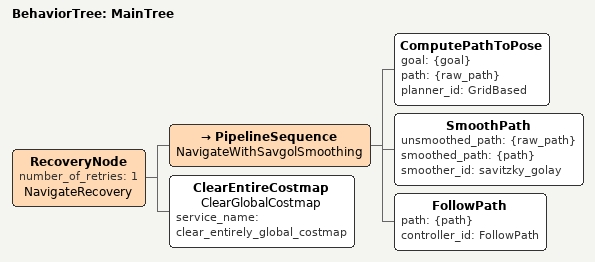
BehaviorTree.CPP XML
<?xml version="1.0"?>
<root main_tree_to_execute="MainTree">
  <BehaviorTree ID="MainTree">
    <RecoveryNode number_of_retries="1" name="NavigateRecovery">
      <PipelineSequence name="NavigateWithSavgolSmoothing">
        <ComputePathToPose goal="{goal}" path="{raw_path}" planner_id="GridBased"/>
        <SmoothPath unsmoothed_path="{raw_path}" smoothed_path="{path}" smoother_id="savitzky_golay"/>
        <FollowPath path="{path}" controller_id="FollowPath"/>
      </PipelineSequence>
      <ClearEntireCostmap name="ClearGlobalCostmap" service_name="clear_entirely_global_costmap"/>
    </RecoveryNode>
  </BehaviorTree>
</root>
